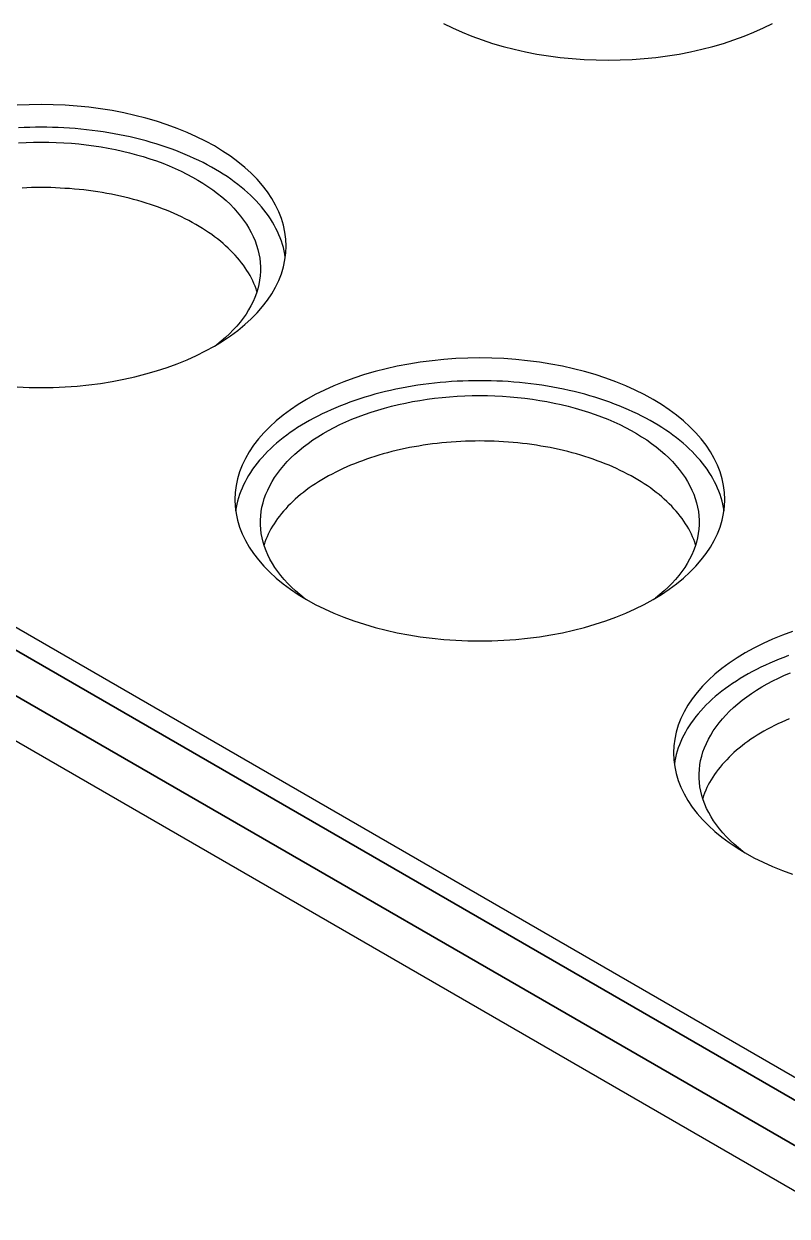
# Model space of a CAD drawing. Extents: x 1.5 to 17.7, y 2.4 to 12.
# Drawn here: x 7.778 to 9.492, y 2.351 to 5.026 of the extents above; entities that cross this region are included whole.
import ezdxf

# ---------------------------------------------------------------- set-up
doc = ezdxf.new("R2010")
doc.units = 0
doc.layers.get('0').update_dxf_attribs({"linetype": 'CONTINUOUS'})

# ---------------------------------------------------------------- blocks, each defined once
blk = doc.blocks.new('A$C44197991')
at = {"color": 0, "linetype": 'CONTINUOUS', "extrusion": (-2e-16, 0.816497, 0.57735)}
for p, q in [((11.7648, -5.6789), (3.6331, -0.984)), ((11.7648, -5.7299), (3.6331, -1.0351)), ((3.6331, -1.0351), (11.7648, -5.7299)), ((11.7648, -5.832), (3.6331, -1.1371)), ((3.6331, -1.1371), (11.7648, -5.832)), ((11.7648, -5.934), (3.6331, -1.2392))]:
    blk.add_line(p, q, dxfattribs=at)
at = {"color": 0, "linetype": 'CONTINUOUS'}
for points in [[(10.8793, -3.2578, 0), (10.8998, -3.2679, 0), (10.921, -3.2775, 0), (10.9431, -3.2865, 0), (10.9659, -3.2948, 0), (10.9894, -3.3025, 0), (11.0135, -3.3095, 0), (11.0382, -3.3159, 0), (11.0634, -3.3215, 0), (11.089, -3.3264, 0), (11.115, -3.3305, 0), (11.1414, -3.3339, 0), (11.168, -3.3366, 0), (11.1948, -3.3385, 0), (11.2217, -3.3396, 0), (11.2487, -3.34, 0), (11.2757, -3.3396, 0), (11.3026, -3.3385, 0), (11.3294, -3.3366, 0), (11.356, -3.3339, 0), (11.3823, -3.3305, 0), (11.4083, -3.3264, 0), (11.434, -3.3215, 0), (11.4592, -3.3159, 0), (11.4838, -3.3095, 0), (11.5079, -3.3025, 0), (11.5314, -3.2948, 0), (11.5542, -3.2865, 0), (11.5763, -3.2775, 0), (11.5976, -3.2679, 0), (11.618, -3.2578, 0)], [(10.3648, -3.9819, 0), (10.3834, -3.9706, 0), (10.401, -3.9588, 0), (10.4176, -3.9465, 0), (10.4332, -3.9337, 0), (10.4476, -3.9206, 0), (10.4609, -3.907, 0), (10.4731, -3.8931, 0), (10.484, -3.8788, 0), (10.4937, -3.8643, 0), (10.5022, -3.8495, 0), (10.5094, -3.8345, 0), (10.5153, -3.8193, 0), (10.5199, -3.8039, 0), (10.5232, -3.7885, 0), (10.5252, -3.7729, 0), (10.5259, -3.7573, 0), (10.5252, -3.7418, 0), (10.5232, -3.7262, 0), (10.5199, -3.7107, 0), (10.5153, -3.6954, 0), (10.5094, -3.6802, 0), (10.5022, -3.6652, 0), (10.4937, -3.6504, 0), (10.484, -3.6358, 0), (10.4731, -3.6216, 0), (10.4609, -3.6076, 0), (10.4476, -3.5941, 0), (10.4332, -3.5809, 0), (10.4176, -3.5682, 0), (10.401, -3.5559, 0), (10.3834, -3.5441, 0), (10.3648, -3.5328, 0), (10.3452, -3.5221, 0), (10.3248, -3.5119, 0), (10.3035, -3.5023, 0), (10.2814, -3.4933, 0), (10.2586, -3.485, 0), (10.2352, -3.4773, 0), (10.211, -3.4703, 0), (10.1864, -3.464, 0), (10.1612, -3.4583, 0), (10.1355, -3.4535, 0), (10.1095, -3.4493, 0), (10.0832, -3.4459, 0), (10.0566, -3.4432, 0), (10.0298, -3.4413, 0), (10.0029, -3.4402, 0), (9.9759, -3.4398, 0), (9.9489, -3.4402, 0), (9.922, -3.4413, 0)], [(9.922, -4.0733, 0), (9.9489, -4.0745, 0), (9.9759, -4.0749, 0), (10.0029, -4.0745, 0), (10.0298, -4.0733, 0), (10.0566, -4.0714, 0), (10.0832, -4.0688, 0), (10.1095, -4.0654, 0), (10.1355, -4.0612, 0), (10.1612, -4.0563, 0), (10.1864, -4.0507, 0), (10.211, -4.0444, 0), (10.2352, -4.0374, 0), (10.2586, -4.0297, 0), (10.2814, -4.0214, 0), (10.3035, -4.0124, 0), (10.3248, -4.0028, 0), (10.3452, -3.9926, 0), (10.3648, -3.9819, 0)], [(10.5241, -3.7828, 0), (10.5229, -3.7755, 0), (10.5215, -3.7681, 0), (10.5197, -3.7608, 0), (10.5176, -3.7535, 0), (10.5153, -3.7462, 0), (10.5126, -3.739, 0), (10.5097, -3.7318, 0), (10.5064, -3.7247, 0), (10.5029, -3.7176, 0), (10.4991, -3.7105, 0), (10.495, -3.7035, 0), (10.4906, -3.6965, 0), (10.486, -3.6896, 0), (10.4811, -3.6828, 0), (10.4759, -3.6761, 0), (10.4704, -3.6694, 0), (10.4647, -3.6628, 0), (10.4587, -3.6562, 0), (10.4524, -3.6498, 0), (10.4459, -3.6434, 0), (10.4391, -3.6372, 0), (10.4321, -3.631, 0), (10.4248, -3.6249, 0), (10.4173, -3.6189, 0), (10.4095, -3.613, 0), (10.4015, -3.6072, 0), (10.3933, -3.6016, 0), (10.3848, -3.596, 0), (10.3761, -3.5906, 0), (10.3673, -3.5853, 0), (10.3581, -3.5801, 0), (10.3488, -3.575, 0), (10.3393, -3.57, 0), (10.3296, -3.5652, 0), (10.3197, -3.5605, 0), (10.3096, -3.556, 0), (10.2994, -3.5516, 0), (10.2889, -3.5473, 0), (10.2783, -3.5431, 0), (10.2675, -3.5391, 0), (10.2566, -3.5353, 0), (10.2455, -3.5316, 0), (10.2343, -3.528, 0), (10.2229, -3.5246, 0), (10.2114, -3.5214, 0), (10.1997, -3.5183, 0), (10.188, -3.5154, 0), (10.1761, -3.5126, 0), (10.1641, -3.51, 0), (10.152, -3.5076, 0), (10.1399, -3.5053, 0), (10.1276, -3.5031, 0), (10.1152, -3.5012, 0), (10.1028, -3.4994, 0), (10.0903, -3.4978, 0), (10.0778, -3.4963, 0), (10.0651, -3.495, 0), (10.0525, -3.4939, 0), (10.0398, -3.493, 0), (10.027, -3.4922, 0), (10.0143, -3.4916, 0), (10.0015, -3.4912, 0), (9.9887, -3.4909, 0), (9.9759, -3.4908, 0), (9.9631, -3.4909, 0), (9.9503, -3.4912, 0), (9.9375, -3.4916, 0), (9.9247, -3.4922, 0)], [(9.9249, -3.5255, 0), (9.9419, -3.5247, 0), (9.9589, -3.5242, 0), (9.9759, -3.524, 0), (9.9929, -3.5242, 0), (10.0099, -3.5247, 0), (10.0269, -3.5255, 0), (10.0438, -3.5267, 0), (10.0606, -3.5283, 0), (10.0773, -3.5301, 0), (10.0939, -3.5323, 0), (10.1104, -3.5348, 0), (10.1267, -3.5377, 0), (10.1428, -3.5408, 0), (10.1587, -3.5443, 0), (10.1744, -3.5481, 0), (10.1899, -3.5523, 0), (10.2051, -3.5567, 0), (10.22, -3.5614, 0), (10.2346, -3.5664, 0), (10.249, -3.5717, 0), (10.263, -3.5773, 0), (10.2766, -3.5832, 0), (10.2899, -3.5893, 0), (10.3029, -3.5957, 0), (10.3154, -3.6024, 0), (10.3275, -3.6093, 0), (10.3392, -3.6164, 0), (10.3505, -3.6238, 0), (10.3613, -3.6314, 0), (10.3717, -3.6392, 0), (10.3816, -3.6472, 0), (10.391, -3.6554, 0), (10.3999, -3.6637, 0), (10.4083, -3.6723, 0), (10.4162, -3.681, 0), (10.4236, -3.6899, 0), (10.4304, -3.6989, 0), (10.4367, -3.708, 0), (10.4424, -3.7173, 0), (10.4476, -3.7266, 0), (10.4522, -3.7361, 0), (10.4563, -3.7456, 0), (10.4597, -3.7553, 0), (10.4626, -3.765, 0), (10.4649, -3.7747, 0), (10.4666, -3.7845, 0), (10.4678, -3.7943, 0), (10.4683, -3.8041, 0), (10.4683, -3.814, 0), (10.4677, -3.8238, 0), (10.4664, -3.8336, 0), (10.4646, -3.8434, 0), (10.4623, -3.8531, 0), (10.4593, -3.8628, 0), (10.4557, -3.8724, 0), (10.4516, -3.8819, 0), (10.4469, -3.8914, 0), (10.4417, -3.9007, 0), (10.4359, -3.91, 0), (10.4295, -3.9191, 0), (10.4226, -3.9281, 0), (10.4152, -3.9369, 0), (10.4072, -3.9456, 0), (10.3987, -3.9541, 0), (10.3898, -3.9625, 0), (10.3803, -3.9707, 0), (10.3703, -3.9786, 0)], [(10.4604, -3.8594, 0), (10.4584, -3.8533, 0), (10.4561, -3.8473, 0), (10.4536, -3.8413, 0), (10.4509, -3.8353, 0), (10.4479, -3.8294, 0), (10.4448, -3.8235, 0), (10.4414, -3.8176, 0), (10.4378, -3.8118, 0), (10.434, -3.806, 0), (10.4299, -3.8003, 0), (10.4257, -3.7946, 0), (10.4212, -3.789, 0), (10.4166, -3.7835, 0), (10.4117, -3.778, 0), (10.4066, -3.7725, 0), (10.4013, -3.7672, 0), (10.3958, -3.7619, 0), (10.3901, -3.7566, 0), (10.3842, -3.7515, 0), (10.3782, -3.7464, 0), (10.3719, -3.7414, 0), (10.3654, -3.7365, 0), (10.3588, -3.7316, 0), (10.352, -3.7269, 0), (10.345, -3.7222, 0), (10.3378, -3.7176, 0), (10.3305, -3.7131, 0), (10.323, -3.7087, 0), (10.3153, -3.7044, 0), (10.3075, -3.7002, 0), (10.2995, -3.6961, 0), (10.2913, -3.6921, 0), (10.283, -3.6882, 0), (10.2746, -3.6844, 0), (10.266, -3.6807, 0), (10.2573, -3.6771, 0), (10.2485, -3.6736, 0), (10.2395, -3.6702, 0), (10.2304, -3.667, 0), (10.2212, -3.6639, 0), (10.2119, -3.6608, 0), (10.2024, -3.6579, 0), (10.1929, -3.6552, 0), (10.1832, -3.6525, 0), (10.1734, -3.65, 0), (10.1636, -3.6475, 0), (10.1537, -3.6452, 0), (10.1436, -3.6431, 0), (10.1335, -3.641, 0), (10.1234, -3.6391, 0), (10.1131, -3.6373, 0), (10.1028, -3.6357, 0), (10.0925, -3.6342, 0), (10.082, -3.6328, 0), (10.0716, -3.6315, 0), (10.061, -3.6304, 0), (10.0505, -3.6294, 0), (10.0399, -3.6285, 0), (10.0293, -3.6278, 0), (10.0186, -3.6271, 0), (10.008, -3.6267, 0), (9.9973, -3.6263, 0), (9.9866, -3.6261, 0), (9.9759, -3.6261, 0), (9.9652, -3.6261, 0), (9.9545, -3.6263, 0), (9.9438, -3.6267, 0), (9.9331, -3.6271, 0)], [(11.3497, -4.5505, 0), (11.3683, -4.5392, 0), (11.3859, -4.5274, 0), (11.4025, -4.5151, 0), (11.4181, -4.5024, 0), (11.4325, -4.4892, 0), (11.4458, -4.4756, 0), (11.458, -4.4617, 0), (11.4689, -4.4475, 0), (11.4786, -4.4329, 0), (11.4871, -4.4181, 0), (11.4943, -4.4031, 0), (11.5002, -4.3879, 0), (11.5048, -4.3726, 0), (11.5081, -4.3571, 0), (11.5101, -4.3415, 0), (11.5108, -4.326, 0), (11.5101, -4.3104, 0), (11.5081, -4.2948, 0), (11.5048, -4.2794, 0), (11.5002, -4.264, 0), (11.4943, -4.2488, 0), (11.4871, -4.2338, 0), (11.4786, -4.219, 0), (11.4689, -4.2044, 0), (11.458, -4.1902, 0), (11.4458, -4.1763, 0), (11.4325, -4.1627, 0), (11.4181, -4.1495, 0), (11.4025, -4.1368, 0), (11.3859, -4.1245, 0), (11.3683, -4.1127, 0), (11.3497, -4.1014, 0), (11.3301, -4.0907, 0), (11.3097, -4.0805, 0), (11.2884, -4.0709, 0), (11.2663, -4.0619, 0), (11.2435, -4.0536, 0), (11.22, -4.0459, 0), (11.1959, -4.0389, 0), (11.1713, -4.0326, 0), (11.1461, -4.027, 0), (11.1204, -4.0221, 0), (11.0944, -4.0179, 0), (11.0681, -4.0145, 0), (11.0415, -4.0119, 0), (11.0147, -4.0099, 0), (10.9878, -4.0088, 0), (10.9608, -4.0084, 0), (10.9338, -4.0088, 0), (10.9069, -4.0099, 0), (10.8801, -4.0119, 0), (10.8535, -4.0145, 0), (10.8271, -4.0179, 0), (10.8011, -4.0221, 0), (10.7755, -4.027, 0), (10.7503, -4.0326, 0), (10.7256, -4.0389, 0), (10.7015, -4.0459, 0), (10.678, -4.0536, 0), (10.6552, -4.0619, 0), (10.6331, -4.0709, 0), (10.6119, -4.0805, 0), (10.5914, -4.0907, 0), (10.5719, -4.1014, 0), (10.5533, -4.1127, 0), (10.5356, -4.1245, 0), (10.519, -4.1368, 0), (10.5035, -4.1495, 0), (10.489, -4.1627, 0), (10.4757, -4.1763, 0), (10.4636, -4.1902, 0), (10.4526, -4.2044, 0), (10.4429, -4.219, 0), (10.4345, -4.2338, 0), (10.4273, -4.2488, 0), (10.4213, -4.264, 0), (10.4167, -4.2794, 0), (10.4134, -4.2948, 0), (10.4114, -4.3104, 0), (10.4108, -4.326, 0), (10.4114, -4.3415, 0), (10.4134, -4.3571, 0), (10.4167, -4.3726, 0), (10.4213, -4.3879, 0), (10.4273, -4.4031, 0), (10.4345, -4.4181, 0), (10.4429, -4.4329, 0), (10.4526, -4.4475, 0), (10.4636, -4.4617, 0), (10.4757, -4.4756, 0), (10.489, -4.4892, 0), (10.5035, -4.5024, 0), (10.519, -4.5151, 0), (10.5356, -4.5274, 0), (10.5533, -4.5392, 0), (10.5719, -4.5505, 0), (10.5914, -4.5613, 0), (10.6119, -4.5714, 0), (10.6331, -4.581, 0), (10.6552, -4.59, 0), (10.678, -4.5983, 0), (10.7015, -4.606, 0), (10.7256, -4.613, 0), (10.7503, -4.6193, 0), (10.7755, -4.6249, 0), (10.8011, -4.6298, 0), (10.8271, -4.634, 0), (10.8535, -4.6374, 0), (10.8801, -4.6401, 0), (10.9069, -4.642, 0), (10.9338, -4.6431, 0), (10.9608, -4.6435, 0), (10.9878, -4.6431, 0), (11.0147, -4.642, 0), (11.0415, -4.6401, 0), (11.0681, -4.6374, 0), (11.0944, -4.634, 0), (11.1204, -4.6298, 0), (11.1461, -4.6249, 0), (11.1713, -4.6193, 0), (11.1959, -4.613, 0), (11.22, -4.606, 0), (11.2435, -4.5983, 0), (11.2663, -4.59, 0), (11.2884, -4.581, 0), (11.3097, -4.5714, 0), (11.3301, -4.5613, 0), (11.3497, -4.5505, 0)], [(11.509, -4.3515, 0), (11.5078, -4.3441, 0), (11.5064, -4.3368, 0), (11.5046, -4.3294, 0), (11.5025, -4.3221, 0), (11.5002, -4.3149, 0), (11.4975, -4.3076, 0), (11.4946, -4.3004, 0), (11.4913, -4.2933, 0), (11.4878, -4.2862, 0), (11.484, -4.2791, 0), (11.4799, -4.2721, 0), (11.4755, -4.2652, 0), (11.4709, -4.2583, 0), (11.466, -4.2515, 0), (11.4608, -4.2447, 0), (11.4553, -4.238, 0), (11.4496, -4.2314, 0), (11.4436, -4.2249, 0), (11.4373, -4.2184, 0), (11.4308, -4.2121, 0), (11.424, -4.2058, 0), (11.417, -4.1996, 0), (11.4097, -4.1935, 0), (11.4022, -4.1875, 0), (11.3944, -4.1817, 0), (11.3864, -4.1759, 0), (11.3782, -4.1702, 0), (11.3697, -4.1646, 0), (11.361, -4.1592, 0), (11.3522, -4.1539, 0), (11.343, -4.1487, 0), (11.3337, -4.1436, 0), (11.3242, -4.1387, 0), (11.3145, -4.1338, 0), (11.3046, -4.1292, 0), (11.2945, -4.1246, 0), (11.2843, -4.1202, 0), (11.2738, -4.1159, 0), (11.2632, -4.1118, 0), (11.2524, -4.1078, 0), (11.2415, -4.1039, 0), (11.2304, -4.1002, 0), (11.2192, -4.0967, 0), (11.2078, -4.0933, 0), (11.1963, -4.09, 0), (11.1846, -4.0869, 0), (11.1729, -4.084, 0), (11.161, -4.0812, 0), (11.149, -4.0786, 0), (11.1369, -4.0762, 0), (11.1247, -4.0739, 0), (11.1125, -4.0718, 0), (11.1001, -4.0698, 0), (11.0877, -4.068, 0), (11.0752, -4.0664, 0), (11.0627, -4.0649, 0), (11.05, -4.0637, 0), (11.0374, -4.0625, 0), (11.0247, -4.0616, 0), (11.0119, -4.0608, 0), (10.9992, -4.0602, 0), (10.9864, -4.0598, 0), (10.9736, -4.0595, 0), (10.9608, -4.0595, 0), (10.948, -4.0595, 0), (10.9352, -4.0598, 0), (10.9224, -4.0602, 0), (10.9096, -4.0608, 0), (10.8969, -4.0616, 0), (10.8842, -4.0625, 0), (10.8715, -4.0637, 0), (10.8589, -4.0649, 0), (10.8464, -4.0664, 0), (10.8339, -4.068, 0), (10.8214, -4.0698, 0), (10.8091, -4.0718, 0), (10.7968, -4.0739, 0), (10.7846, -4.0762, 0), (10.7725, -4.0786, 0), (10.7606, -4.0812, 0), (10.7487, -4.084, 0), (10.7369, -4.0869, 0), (10.7253, -4.09, 0), (10.7138, -4.0933, 0), (10.7024, -4.0967, 0), (10.6912, -4.1002, 0), (10.6801, -4.1039, 0), (10.6691, -4.1078, 0), (10.6584, -4.1118, 0), (10.6478, -4.1159, 0), (10.6373, -4.1202, 0), (10.627, -4.1246, 0), (10.617, -4.1292, 0), (10.607, -4.1338, 0), (10.5973, -4.1387, 0), (10.5878, -4.1436, 0), (10.5785, -4.1487, 0), (10.5694, -4.1539, 0), (10.5605, -4.1592, 0), (10.5518, -4.1646, 0), (10.5434, -4.1702, 0), (10.5352, -4.1759, 0), (10.5272, -4.1817, 0), (10.5194, -4.1875, 0), (10.5119, -4.1935, 0), (10.5046, -4.1996, 0), (10.4976, -4.2058, 0), (10.4908, -4.2121, 0), (10.4843, -4.2184, 0), (10.478, -4.2249, 0), (10.472, -4.2314, 0), (10.4663, -4.238, 0), (10.4608, -4.2447, 0), (10.4556, -4.2515, 0), (10.4507, -4.2583, 0), (10.446, -4.2652, 0), (10.4416, -4.2721, 0), (10.4376, -4.2791, 0), (10.4337, -4.2862, 0), (10.4302, -4.2933, 0), (10.427, -4.3004, 0), (10.4241, -4.3076, 0), (10.4214, -4.3149, 0), (10.419, -4.3221, 0), (10.417, -4.3294, 0), (10.4152, -4.3368, 0), (10.4137, -4.3441, 0), (10.4126, -4.3515, 0)], [(10.5663, -4.5473, 0), (10.5564, -4.5393, 0), (10.5469, -4.5311, 0), (10.5379, -4.5228, 0), (10.5294, -4.5142, 0), (10.5215, -4.5055, 0), (10.514, -4.4967, 0), (10.5071, -4.4877, 0), (10.5008, -4.4786, 0), (10.495, -4.4694, 0), (10.4897, -4.46, 0), (10.485, -4.4505, 0), (10.4809, -4.441, 0), (10.4774, -4.4314, 0), (10.4744, -4.4217, 0), (10.472, -4.412, 0), (10.4702, -4.4022, 0), (10.469, -4.3924, 0), (10.4684, -4.3826, 0), (10.4683, -4.3727, 0), (10.4689, -4.3629, 0), (10.47, -4.3531, 0), (10.4717, -4.3433, 0), (10.4741, -4.3336, 0), (10.4769, -4.3239, 0), (10.4804, -4.3143, 0), (10.4845, -4.3047, 0), (10.4891, -4.2953, 0), (10.4942, -4.2859, 0), (10.5, -4.2766, 0), (10.5063, -4.2675, 0), (10.5131, -4.2585, 0), (10.5204, -4.2496, 0), (10.5283, -4.2409, 0), (10.5367, -4.2324, 0), (10.5456, -4.224, 0), (10.5551, -4.2158, 0), (10.565, -4.2078, 0), (10.5753, -4.2, 0), (10.5861, -4.1924, 0), (10.5974, -4.1851, 0), (10.6091, -4.1779, 0), (10.6213, -4.171, 0), (10.6338, -4.1644, 0), (10.6467, -4.158, 0), (10.66, -4.1518, 0), (10.6737, -4.146, 0), (10.6877, -4.1404, 0), (10.702, -4.1351, 0), (10.7167, -4.13, 0), (10.7316, -4.1253, 0), (10.7468, -4.1209, 0), (10.7623, -4.1168, 0), (10.778, -4.113, 0), (10.7939, -4.1095, 0), (10.81, -4.1063, 0), (10.8263, -4.1035, 0), (10.8427, -4.1009, 0), (10.8593, -4.0987, 0), (10.8761, -4.0969, 0), (10.8929, -4.0954, 0), (10.9098, -4.0942, 0), (10.9268, -4.0933, 0), (10.9438, -4.0928, 0), (10.9608, -4.0926, 0), (10.9778, -4.0928, 0), (10.9948, -4.0933, 0), (11.0118, -4.0942, 0), (11.0287, -4.0954, 0), (11.0455, -4.0969, 0), (11.0622, -4.0987, 0), (11.0788, -4.1009, 0), (11.0953, -4.1035, 0), (11.1116, -4.1063, 0), (11.1277, -4.1095, 0), (11.1436, -4.113, 0), (11.1593, -4.1168, 0), (11.1748, -4.1209, 0), (11.19, -4.1253, 0), (11.2049, -4.13, 0), (11.2195, -4.1351, 0), (11.2339, -4.1404, 0), (11.2479, -4.146, 0), (11.2615, -4.1518, 0), (11.2748, -4.158, 0), (11.2878, -4.1644, 0), (11.3003, -4.171, 0), (11.3124, -4.1779, 0), (11.3241, -4.1851, 0), (11.3354, -4.1924, 0), (11.3462, -4.2, 0), (11.3566, -4.2078, 0), (11.3665, -4.2158, 0), (11.3759, -4.224, 0), (11.3848, -4.2324, 0), (11.3932, -4.2409, 0), (11.4011, -4.2496, 0), (11.4085, -4.2585, 0), (11.4153, -4.2675, 0), (11.4216, -4.2766, 0), (11.4273, -4.2859, 0), (11.4325, -4.2953, 0), (11.4371, -4.3047, 0), (11.4412, -4.3143, 0), (11.4446, -4.3239, 0), (11.4475, -4.3336, 0), (11.4498, -4.3433, 0), (11.4515, -4.3531, 0), (11.4527, -4.3629, 0), (11.4532, -4.3727, 0), (11.4532, -4.3826, 0), (11.4526, -4.3924, 0), (11.4513, -4.4022, 0), (11.4495, -4.412, 0), (11.4472, -4.4217, 0), (11.4442, -4.4314, 0), (11.4406, -4.441, 0), (11.4365, -4.4505, 0), (11.4318, -4.46, 0), (11.4266, -4.4694, 0), (11.4208, -4.4786, 0), (11.4144, -4.4877, 0), (11.4075, -4.4967, 0), (11.4001, -4.5055, 0), (11.3921, -4.5142, 0), (11.3836, -4.5228, 0), (11.3747, -4.5311, 0), (11.3652, -4.5393, 0), (11.3552, -4.5473, 0)], [(11.4453, -4.428, 0), (11.4432, -4.422, 0), (11.441, -4.4159, 0), (11.4385, -4.4099, 0), (11.4358, -4.4039, 0), (11.4328, -4.398, 0), (11.4297, -4.3921, 0), (11.4263, -4.3862, 0), (11.4227, -4.3804, 0), (11.4189, -4.3746, 0), (11.4148, -4.3689, 0), (11.4106, -4.3633, 0), (11.4061, -4.3576, 0), (11.4015, -4.3521, 0), (11.3966, -4.3466, 0), (11.3915, -4.3412, 0), (11.3862, -4.3358, 0), (11.3807, -4.3305, 0), (11.375, -4.3253, 0), (11.3691, -4.3201, 0), (11.3631, -4.315, 0), (11.3568, -4.31, 0), (11.3503, -4.3051, 0), (11.3437, -4.3002, 0), (11.3369, -4.2955, 0), (11.3299, -4.2908, 0), (11.3227, -4.2862, 0), (11.3154, -4.2817, 0), (11.3079, -4.2773, 0), (11.3002, -4.273, 0), (11.2924, -4.2688, 0), (11.2844, -4.2647, 0), (11.2762, -4.2607, 0), (11.2679, -4.2568, 0), (11.2595, -4.253, 0), (11.2509, -4.2493, 0), (11.2422, -4.2457, 0), (11.2334, -4.2422, 0), (11.2244, -4.2389, 0), (11.2153, -4.2356, 0), (11.2061, -4.2325, 0), (11.1967, -4.2295, 0), (11.1873, -4.2266, 0), (11.1778, -4.2238, 0), (11.1681, -4.2211, 0), (11.1583, -4.2186, 0), (11.1485, -4.2162, 0), (11.1386, -4.2139, 0), (11.1285, -4.2117, 0), (11.1184, -4.2097, 0), (11.1083, -4.2078, 0), (11.098, -4.206, 0), (11.0877, -4.2043, 0), (11.0774, -4.2028, 0), (11.0669, -4.2014, 0), (11.0565, -4.2001, 0), (11.0459, -4.199, 0), (11.0354, -4.198, 0), (11.0248, -4.1971, 0), (11.0142, -4.1964, 0), (11.0035, -4.1958, 0), (10.9929, -4.1953, 0), (10.9822, -4.195, 0), (10.9715, -4.1948, 0), (10.9608, -4.1947, 0), (10.9501, -4.1948, 0), (10.9394, -4.195, 0), (10.9287, -4.1953, 0), (10.918, -4.1958, 0), (10.9074, -4.1964, 0), (10.8968, -4.1971, 0), (10.8862, -4.198, 0), (10.8756, -4.199, 0), (10.8651, -4.2001, 0), (10.8546, -4.2014, 0), (10.8442, -4.2028, 0), (10.8338, -4.2043, 0), (10.8235, -4.206, 0), (10.8133, -4.2078, 0), (10.8031, -4.2097, 0), (10.793, -4.2117, 0), (10.783, -4.2139, 0), (10.7731, -4.2162, 0), (10.7632, -4.2186, 0), (10.7535, -4.2211, 0), (10.7438, -4.2238, 0), (10.7343, -4.2266, 0), (10.7248, -4.2295, 0), (10.7155, -4.2325, 0), (10.7063, -4.2356, 0), (10.6972, -4.2389, 0), (10.6882, -4.2422, 0), (10.6793, -4.2457, 0), (10.6706, -4.2493, 0), (10.662, -4.253, 0), (10.6536, -4.2568, 0), (10.6453, -4.2607, 0), (10.6372, -4.2647, 0), (10.6292, -4.2688, 0), (10.6214, -4.273, 0), (10.6137, -4.2773, 0), (10.6062, -4.2817, 0), (10.5988, -4.2862, 0), (10.5917, -4.2908, 0), (10.5847, -4.2955, 0), (10.5779, -4.3002, 0), (10.5712, -4.3051, 0), (10.5648, -4.31, 0), (10.5585, -4.315, 0), (10.5524, -4.3201, 0), (10.5465, -4.3253, 0), (10.5409, -4.3305, 0), (10.5354, -4.3358, 0), (10.5301, -4.3412, 0), (10.525, -4.3466, 0), (10.5201, -4.3521, 0), (10.5154, -4.3576, 0), (10.511, -4.3633, 0), (10.5067, -4.3689, 0), (10.5027, -4.3746, 0), (10.4989, -4.3804, 0), (10.4953, -4.3862, 0), (10.4919, -4.3921, 0), (10.4887, -4.398, 0), (10.4858, -4.4039, 0), (10.4831, -4.4099, 0), (10.4806, -4.4159, 0), (10.4783, -4.422, 0), (10.4763, -4.428, 0)], [(11.6629, -4.6222, 0), (11.6401, -4.6306, 0), (11.618, -4.6395, 0), (11.5968, -4.6491, 0), (11.5763, -4.6593, 0), (11.5568, -4.6701, 0), (11.5382, -4.6814, 0), (11.5205, -4.6932, 0), (11.5039, -4.7054, 0), (11.4884, -4.7182, 0), (11.4739, -4.7313, 0), (11.4606, -4.7449, 0), (11.4485, -4.7588, 0), (11.4375, -4.7731, 0), (11.4278, -4.7876, 0), (11.4194, -4.8024, 0), (11.4122, -4.8174, 0), (11.4062, -4.8327, 0), (11.4016, -4.848, 0), (11.3983, -4.8635, 0), (11.3963, -4.879, 0), (11.3957, -4.8946, 0), (11.3963, -4.9102, 0), (11.3983, -4.9257, 0), (11.4016, -4.9412, 0), (11.4062, -4.9565, 0), (11.4122, -4.9718, 0), (11.4194, -4.9868, 0), (11.4278, -5.0016, 0), (11.4375, -5.0161, 0), (11.4485, -5.0304, 0), (11.4606, -5.0443, 0), (11.4739, -5.0578, 0), (11.4884, -5.071, 0), (11.5039, -5.0838, 0), (11.5205, -5.096, 0), (11.5382, -5.1078, 0), (11.5568, -5.1191, 0), (11.5763, -5.1299, 0), (11.5968, -5.1401, 0), (11.618, -5.1497, 0), (11.6401, -5.1586, 0), (11.6629, -5.167, 0)], [(11.654, -4.6764, 0), (11.6433, -4.6804, 0), (11.6327, -4.6845, 0), (11.6222, -4.6888, 0), (11.6119, -4.6932, 0), (11.6018, -4.6978, 0), (11.5919, -4.7025, 0), (11.5822, -4.7073, 0), (11.5727, -4.7122, 0), (11.5634, -4.7173, 0), (11.5543, -4.7225, 0), (11.5454, -4.7278, 0), (11.5367, -4.7333, 0), (11.5283, -4.7388, 0), (11.5201, -4.7445, 0), (11.5121, -4.7503, 0), (11.5043, -4.7562, 0), (11.4968, -4.7622, 0), (11.4895, -4.7682, 0), (11.4825, -4.7744, 0), (11.4757, -4.7807, 0), (11.4692, -4.787, 0), (11.4629, -4.7935, 0), (11.4569, -4.8, 0), (11.4512, -4.8066, 0), (11.4457, -4.8133, 0), (11.4405, -4.8201, 0), (11.4356, -4.8269, 0), (11.4309, -4.8338, 0), (11.4265, -4.8407, 0), (11.4225, -4.8478, 0), (11.4186, -4.8548, 0), (11.4151, -4.8619, 0), (11.4119, -4.8691, 0), (11.409, -4.8763, 0), (11.4063, -4.8835, 0), (11.4039, -4.8908, 0), (11.4019, -4.8981, 0), (11.4001, -4.9054, 0), (11.3986, -4.9127, 0), (11.3975, -4.9201, 0)], [(11.5512, -5.1159, 0), (11.5413, -5.1079, 0), (11.5318, -5.0997, 0), (11.5228, -5.0914, 0), (11.5143, -5.0829, 0), (11.5064, -5.0742, 0), (11.4989, -5.0653, 0), (11.492, -5.0563, 0), (11.4857, -5.0472, 0), (11.4799, -5.038, 0), (11.4746, -5.0286, 0), (11.4699, -5.0192, 0), (11.4658, -5.0096, 0), (11.4623, -5, 0), (11.4593, -4.9904, 0), (11.4569, -4.9806, 0), (11.4551, -4.9708, 0), (11.4539, -4.961, 0), (11.4533, -4.9512, 0), (11.4532, -4.9414, 0), (11.4538, -4.9315, 0), (11.4549, -4.9217, 0), (11.4566, -4.912, 0), (11.459, -4.9022, 0), (11.4618, -4.8925, 0), (11.4653, -4.8829, 0), (11.4694, -4.8734, 0), (11.474, -4.8639, 0), (11.4791, -4.8545, 0), (11.4849, -4.8453, 0), (11.4912, -4.8361, 0), (11.498, -4.8271, 0), (11.5053, -4.8183, 0), (11.5132, -4.8096, 0), (11.5216, -4.801, 0), (11.5305, -4.7926, 0), (11.54, -4.7844, 0), (11.5498, -4.7764, 0), (11.5602, -4.7686, 0), (11.571, -4.7611, 0), (11.5823, -4.7537, 0), (11.594, -4.7466, 0), (11.6062, -4.7397, 0), (11.6187, -4.733, 0), (11.6316, -4.7266, 0), (11.6449, -4.7205, 0), (11.6586, -4.7146, 0)], [(11.6555, -4.8179, 0), (11.6469, -4.8216, 0), (11.6385, -4.8254, 0), (11.6302, -4.8293, 0), (11.6221, -4.8333, 0), (11.6141, -4.8374, 0), (11.6063, -4.8416, 0), (11.5986, -4.846, 0), (11.5911, -4.8504, 0), (11.5837, -4.8548, 0), (11.5766, -4.8594, 0), (11.5696, -4.8641, 0), (11.5628, -4.8689, 0), (11.5561, -4.8737, 0), (11.5497, -4.8786, 0), (11.5434, -4.8837, 0), (11.5373, -4.8887, 0), (11.5314, -4.8939, 0), (11.5257, -4.8991, 0), (11.5203, -4.9044, 0), (11.515, -4.9098, 0), (11.5099, -4.9152, 0), (11.505, -4.9207, 0), (11.5003, -4.9263, 0), (11.4959, -4.9319, 0), (11.4916, -4.9376, 0), (11.4876, -4.9433, 0), (11.4838, -4.9491, 0), (11.4802, -4.9549, 0), (11.4768, -4.9607, 0), (11.4736, -4.9666, 0), (11.4707, -4.9726, 0), (11.468, -4.9786, 0), (11.4655, -4.9846, 0), (11.4632, -4.9906, 0), (11.4612, -4.9967, 0)]]:
    blk.add_polyline3d(points, dxfattribs=at)

msp = doc.modelspace()

# ---------------------------------------------------------------- block references
msp.add_blockref('A$C44197991', (-2.1591, 8.285))

doc.saveas('drawing.dxf')
